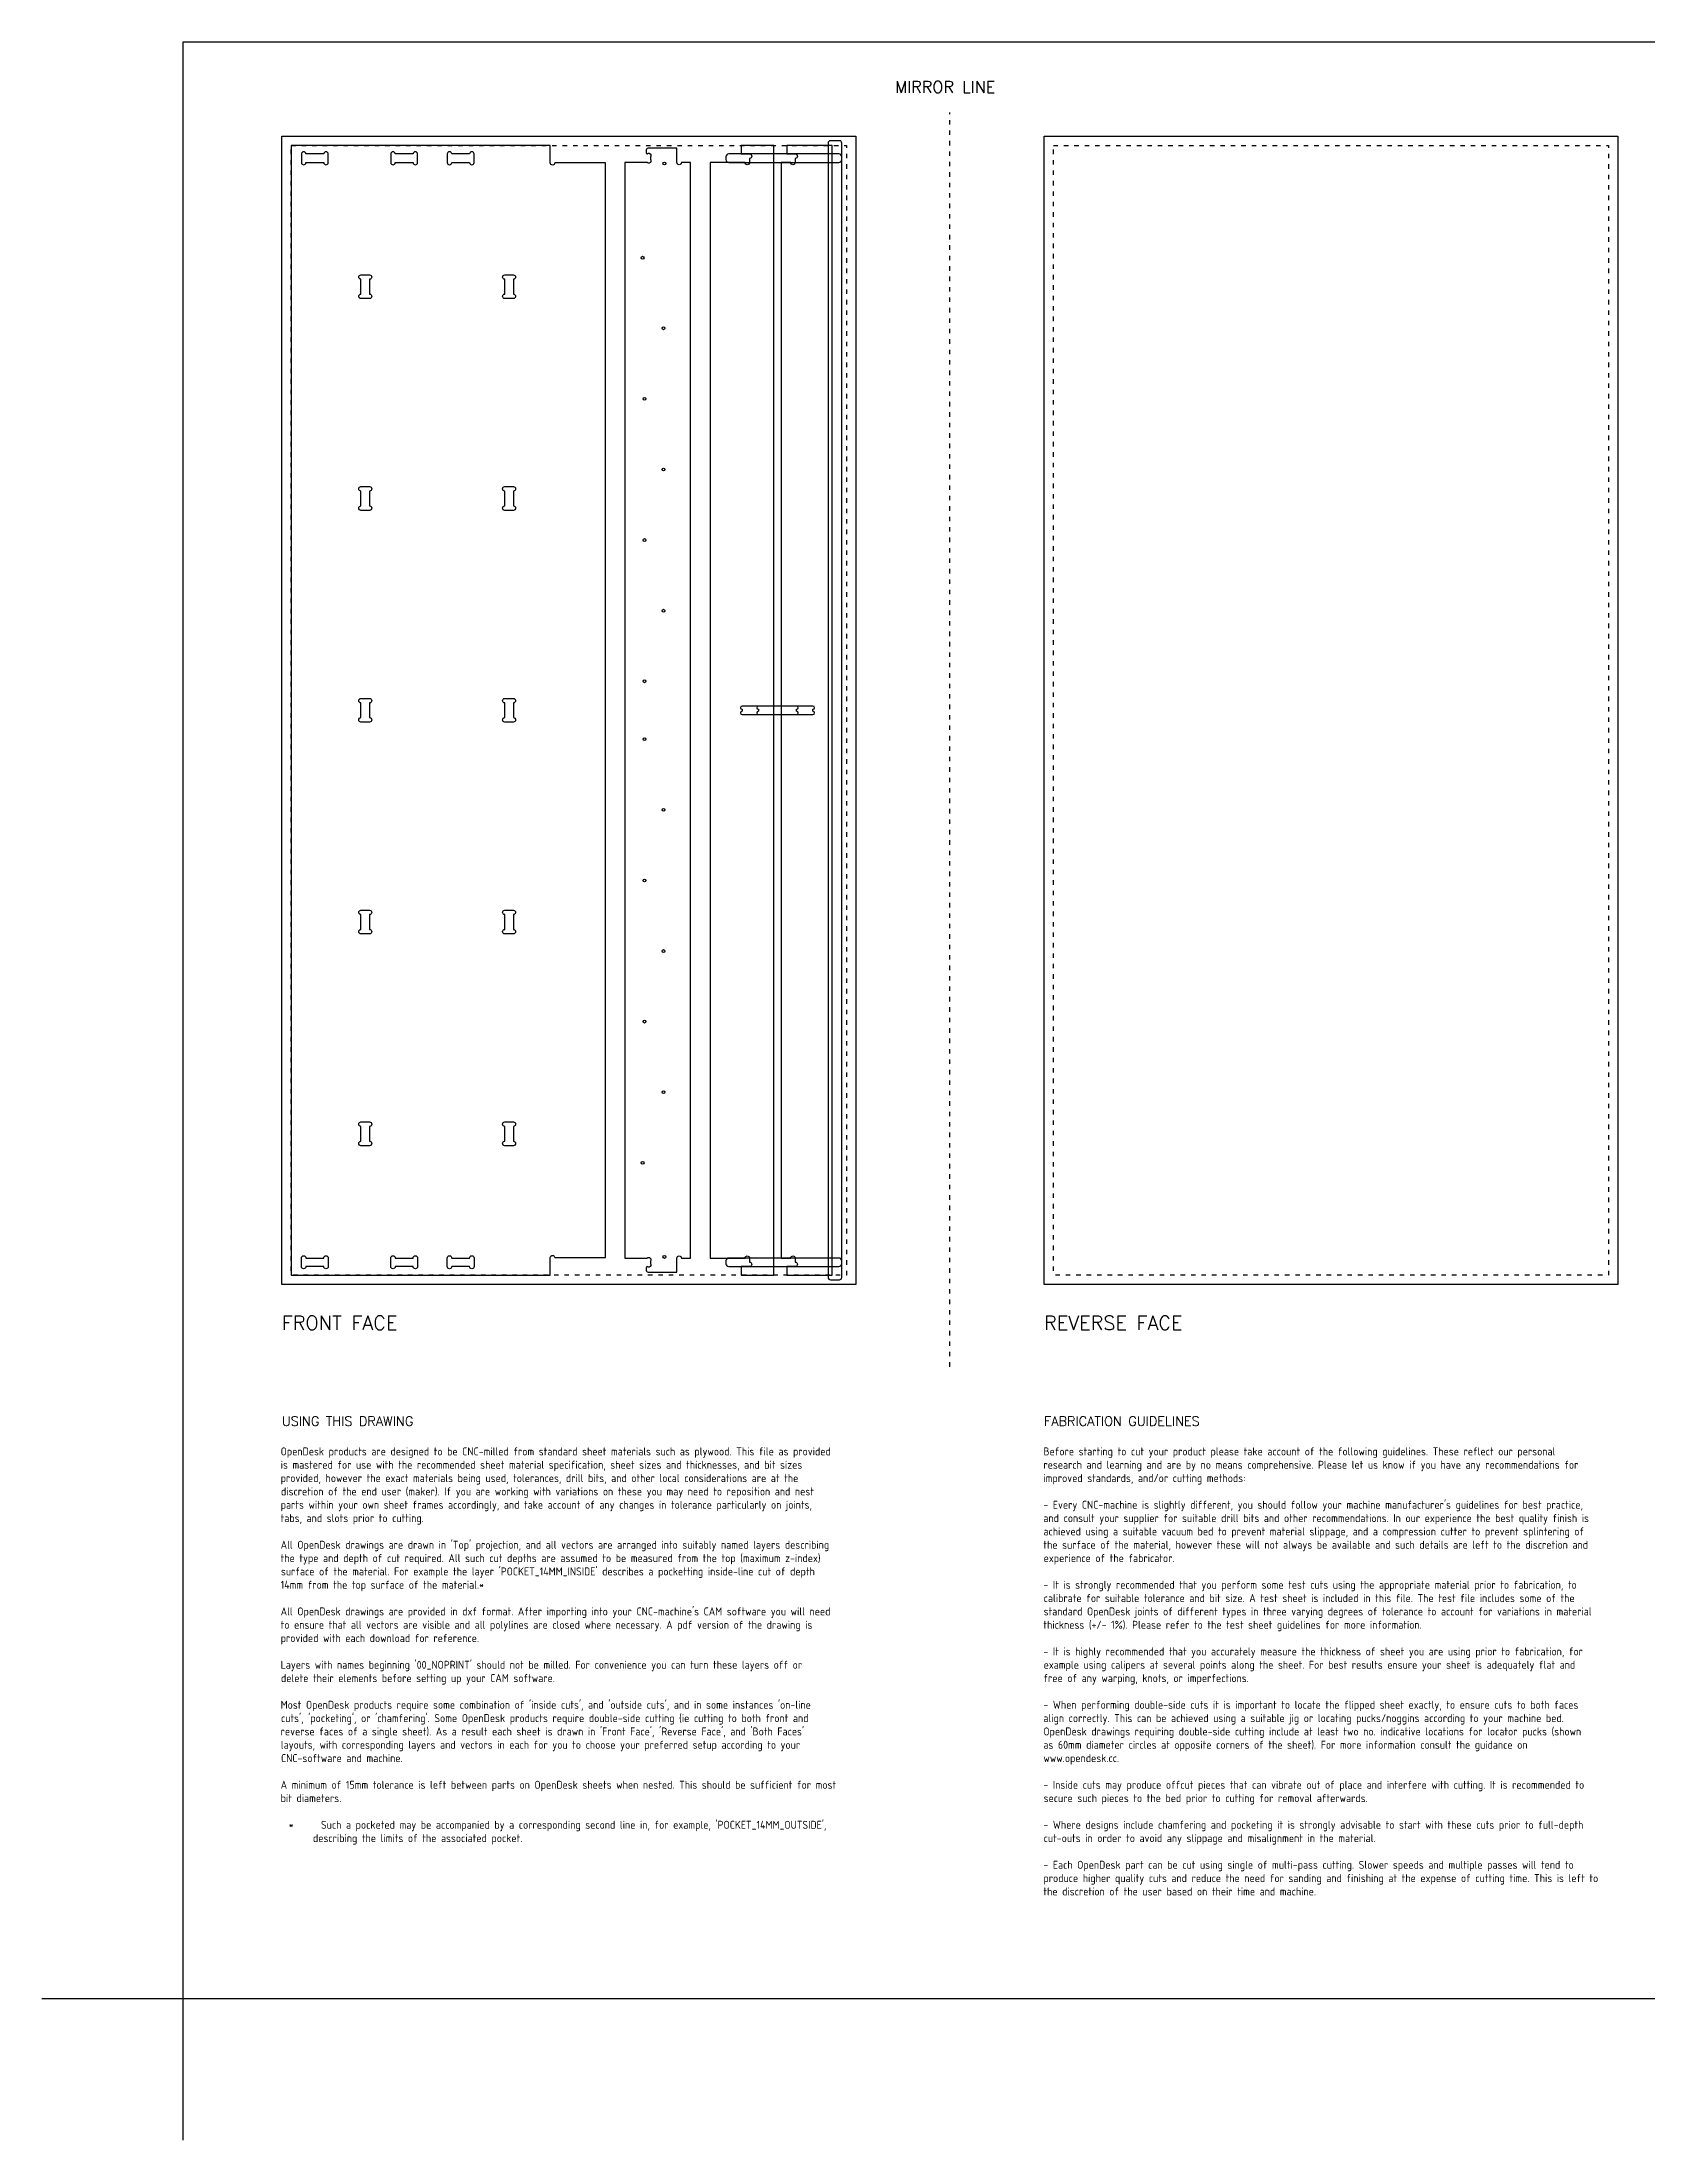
# Model space of a CAD drawing. Extents: x -300 to 5880, y -300 to 4158.
# Drawn here: x -300 to 3112, y -300 to 4158 of the extents above; entities that cross this region are included whole.
import ezdxf
from ezdxf.enums import TextEntityAlignment as Align

# ---------------------------------------------------------------- set-up
doc = ezdxf.new("R2010")
doc.units = 0
doc.linetypes.add('DGN_STYLE_5', pattern=[22.17944, 9.505474, -12.673965])
for name, color, linetype in [('00-NOPRINT_TEXT', 7, 'CONTINUOUS'), ('00_NOPRINT_TOLERANCE', 7, 'DGN_STYLE_5'), ('TOP-CUT-INSIDE_18MM', 1, 'CONTINUOUS'), ('TOP-CUT-OUTSIDE_18MM', 220, 'CONTINUOUS'), ('TOP-HOLE-6MM-DIAM_14MM', 220, 'CONTINUOUS'), ('TOP-POCKET-INSIDE_04MM', 160, 'CONTINUOUS'), ('TOP-POCKET-INSIDE_09MM', 60, 'CONTINUOUS')]:
    doc.layers.add(name, color=color, linetype=linetype)
doc.layers.add('BOARD_$TH-NOMINAL', color=3, linetype='CONTINUOUS', lineweight=30)
doc.styles.add('OD-ISOCP-17', font='isocp.shx', dxfattribs={"height": 17})
doc.styles.add('OD-SIMPLEX-20', font='simplex.shx', dxfattribs={"height": 20})
doc.styles.add('OD-SIMPLEX-25', font='simplex.shx', dxfattribs={"height": 25})
doc.styles.add('OD-SIMPLEX-30', font='simplex.shx', dxfattribs={"height": 30})

msp = doc.modelspace()

# ---------------------------------------------------------------- linework, layer by layer
at = {"layer": '00-NOPRINT_TEXT', "flags": 128}
msp.add_lwpolyline([(0, 4158), (5880, 4158), (5880, 0), (0, 0)], close=True, dxfattribs=at)
msp.add_lwpolyline([(0, -300), (0, 0), (-300, 0)], dxfattribs=at)
at = {"layer": '00_NOPRINT_TOLERANCE'}
msp.add_line((1630, 1343.2), (1630, 4008), dxfattribs=at)
at = {"layer": '00_NOPRINT_TOLERANCE', "flags": 128}
for points in [[(210, 3958), (1430, 3958), (1430, 1518), (210, 1518)], [(230, 3938), (1410, 3938), (1410, 1538), (230, 1538)], [(1830, 3958), (3050, 3958), (3050, 1518), (1830, 1518)], [(1850, 3938), (3030, 3938), (3030, 1538), (1850, 1538)]]:
    msp.add_lwpolyline(points, close=True, dxfattribs=at)
at = {"layer": 'BOARD_$TH-NOMINAL', "flags": 128}
for points in [[(210, 3958), (1430, 3958), (1430, 1518), (210, 1518)], [(1830, 3958), (3050, 3958), (3050, 1518), (1830, 1518)]]:
    msp.add_lwpolyline(points, close=True, dxfattribs=at)
at = {"layer": 'TOP-CUT-INSIDE_18MM'}
msp.add_lwpolyline([(1304.1, 2740, 1), (1304.1, 2747), (1222.9, 2747, 1), (1222.9, 2740), (1222.9, 2736, 1), (1222.9, 2729), (1304.1, 2729, 1), (1304.1, 2736)], format="xyb", close=True, dxfattribs=at)
at = {"layer": 'TOP-CUT-OUTSIDE_18MM'}
for points in [[(898, 3901), (790.1, 3901, -1), (780.6, 3901), (780.6, 3938), (230, 3938), (230, 1538), (780.6, 1538), (780.6, 1538), (780.6, 1575, -1), (790.1, 1575), (898, 1575)], [(1059.2, 1574), (1078.9, 1574), (1078.9, 3902), (1059.2, 3902, -1), (1049.7, 3902), (1049.7, 3932), (988.9, 3932, 0.522137), (984.5, 3925.6, 0.343725), (986.3, 3920, -1.029287), (993.2, 3913.5), (993.2, 3908.8, -1), (986.4, 3902), (938.9, 3902), (938.9, 1574), (986.4, 1574, -1), (993.2, 1567.3), (993.2, 1562.6, -1.029287), (986.3, 1556, 0.343725), (984.5, 1550.4, 0.522137), (988.9, 1544), (1049.7, 1544), (1049.7, 1574, -1)]]:
    msp.add_lwpolyline(points, format="xyb", close=True, dxfattribs=at)
at = {"layer": 'TOP-CUT-OUTSIDE_18MM', "flags": 128}
for points in [[(1256, 3938), (1186, 3938), (1186, 3920), (1204, 3920, -1), (1204, 3910.5), (1204, 3902, -1), (1194.5, 3902), (1120.5, 3902), (1120.5, 1574), (1194.5, 1574, -1), (1204, 1574), (1204, 1565.5, -1), (1204, 1556), (1186, 1556), (1186, 1538), (1256, 1538)], [(1380, 3938), (1283, 3938), (1283, 3920), (1301, 3920, -1), (1301, 3910.5), (1301, 3902, -1), (1291.5, 3902), (1271, 3902), (1271, 1574), (1291.5, 1574, -1), (1301, 1574), (1301, 1565.5, -1), (1301, 1556), (1283, 1556), (1283, 1538), (1380, 1538)]]:
    msp.add_lwpolyline(points, format="xyb", close=True, dxfattribs=at)
at = {"layer": 'TOP-HOLE-6MM-DIAM_14MM'}
for centre in [(1023.1, 3899.6), (976.8, 3699.6), (1021.2, 3549.6), (980.7, 3399.6), (1021.2, 3249.6), (980.7, 3099.6), (1021.2, 2949.6), (980.7, 2799.6), (980.7, 2676.4), (1021.2, 2526.4), (980.7, 2376.4), (1021.2, 2226.4), (980.7, 2076.4), (1021.2, 1926.4), (976.8, 1776.4), (1023.1, 1576.4)]:
    msp.add_circle(centre, 3, dxfattribs=at)
at = {"layer": 'TOP-POCKET-INSIDE_04MM'}
for points in [[(1394, 3920), (1159.7, 3920, 0.414214), (1153.7, 3914), (1153.7, 3908, 0.414214), (1159.7, 3902), (1394, 3902, 0.414214), (1400, 3908), (1400, 3914, 0.414214)], [(1394, 1574), (1159.7, 1574, 0.414214), (1153.7, 1568), (1153.7, 1562, 0.414214), (1159.7, 1556), (1394, 1556, 0.414214), (1400, 1562), (1400, 1568, 0.414214)]]:
    msp.add_lwpolyline(points, format="xyb", close=True, dxfattribs=at)
at = {"layer": 'TOP-POCKET-INSIDE_09MM', "flags": 128}
for points in [[(251.5, 3901.9, 1), (261, 3901.9), (299, 3901.9, 1), (308.5, 3901.9), (308.5, 3920.1, 0.999997), (299, 3920.1), (261, 3920.1, 0.999997), (251.5, 3920.1)], [(441.5, 3901.9, 1), (451, 3901.9), (489, 3901.9, 1), (498.5, 3901.9), (498.5, 3920.1, 0.999997), (489, 3920.1), (451, 3920.1, 0.999997), (441.5, 3920.1)], [(561.5, 3901.9, 1), (571, 3901.9), (609, 3901.9, 1), (618.5, 3901.9), (618.5, 3920.1, 0.999997), (609, 3920.1), (571, 3920.1, 0.999997), (561.5, 3920.1)], [(378.1, 3612.8, -1), (378.1, 3622.3), (378.1, 3653.7, -1), (378.1, 3663.2), (396.3, 3663.2, -0.999997), (396.3, 3653.7), (396.3, 3622.3, -0.999997), (396.3, 3612.8)], [(683.8, 3612.8, -1), (683.8, 3622.3), (683.8, 3653.7, -1), (683.8, 3663.2), (702, 3663.2, -0.999997), (702, 3653.7), (702, 3622.3, -0.999997), (702, 3612.8)], [(378.1, 3162.8, -1), (378.1, 3172.3), (378.1, 3203.7, -1), (378.1, 3213.2), (396.3, 3213.2, -0.999997), (396.3, 3203.7), (396.3, 3172.3, -0.999997), (396.3, 3162.8)], [(683.8, 3162.8, -1), (683.8, 3172.3), (683.8, 3203.7, -1), (683.8, 3213.2), (702, 3213.2, -0.999997), (702, 3203.7), (702, 3172.3, -0.999997), (702, 3162.8)], [(378.1, 2712.8, -1), (378.1, 2722.3), (378.1, 2753.7, -1), (378.1, 2763.2), (396.3, 2763.2, -0.999997), (396.3, 2753.7), (396.3, 2722.3, -0.999997), (396.3, 2712.8)], [(683.8, 2712.8, -1), (683.8, 2722.3), (683.8, 2753.7, -1), (683.8, 2763.2), (702, 2763.2, -0.999997), (702, 2753.7), (702, 2722.3, -0.999997), (702, 2712.8)], [(1338.7, 2736), (1338.7, 2740, 1), (1338.7, 2747), (1269.5, 2747), (1257.5, 2747), (1188.2, 2747, 1), (1188.2, 2740), (1188.2, 2736, 1), (1188.2, 2729), (1257.5, 2729), (1269.5, 2729), (1338.7, 2729, 1)], [(378.1, 2262.8, -1), (378.1, 2272.3), (378.1, 2303.7, -1), (378.1, 2313.2), (396.3, 2313.2, -0.999997), (396.3, 2303.7), (396.3, 2272.3, -0.999997), (396.3, 2262.8)], [(683.8, 2262.8, -1), (683.8, 2272.3), (683.8, 2303.7, -1), (683.8, 2313.2), (702, 2313.2, -0.999997), (702, 2303.7), (702, 2272.3, -0.999997), (702, 2262.8)], [(378.1, 1812.8, -1), (378.1, 1822.3), (378.1, 1853.7, -1), (378.1, 1863.2), (396.3, 1863.2, -0.999997), (396.3, 1853.7), (396.3, 1822.3, -0.999997), (396.3, 1812.8)], [(683.8, 1812.8, -1), (683.8, 1822.3), (683.8, 1853.7, -1), (683.8, 1863.2), (702, 1863.2, -0.999997), (702, 1853.7), (702, 1822.3, -0.999997), (702, 1812.8)], [(251.5, 1574.1, -1), (261, 1574.1), (299, 1574.1, -1), (308.5, 1574.1), (308.5, 1555.9, -0.999997), (299, 1555.9), (261, 1555.9, -0.999997), (251.5, 1555.9)], [(441.5, 1574.1, -1), (451, 1574.1), (489, 1574.1, -1), (498.5, 1574.1), (498.5, 1555.9, -0.999997), (489, 1555.9), (451, 1555.9, -0.999997), (441.5, 1555.9)], [(561.5, 1574.1, -1), (571, 1574.1), (609, 1574.1, -1), (618.5, 1574.1), (618.5, 1555.9, -0.999997), (609, 1555.9), (571, 1555.9, -0.999997), (561.5, 1555.9)]]:
    msp.add_lwpolyline(points, format="xyb", close=True, dxfattribs=at)
at = {"layer": 'TOP-POCKET-INSIDE_09MM'}
msp.add_lwpolyline([(1395.2, 3948), (1375.8, 3948, 0.414214), (1371, 3943.2), (1371, 1532.8, 0.414214), (1375.8, 1528), (1395.2, 1528, 0.414214), (1400, 1532.8), (1400, 3943.2, 0.414214)], format="xyb", close=True, dxfattribs=at)

# ---------------------------------------------------------------- texts
at = {"layer": '00-NOPRINT_TEXT', "style": 'OD-SIMPLEX-25'}
msp.add_text('MIRROR LINE', height=25, dxfattribs=at).set_placement((1513.3, 4049.9))
at = {"layer": '00-NOPRINT_TEXT', "color": 7}
for s, height, style, p in [('FRONT FACE', 30, 'OD-SIMPLEX-30', (210, 1451.3)), ('REVERSE FACE', 30, 'OD-SIMPLEX-30', (1830, 1451.3)), ('USING THIS DRAWING', 20, 'OD-SIMPLEX-20', (210, 1237.4)), ('FABRICATION GUIDELINES', 20, 'OD-SIMPLEX-20', (1830, 1237.4))]:
    msp.add_text(s, height=height, rotation=360, dxfattribs=dict(at, style=style)).set_placement(p, align=Align.TOP_LEFT)
at = {"layer": '00-NOPRINT_TEXT', "color": 7, "style": 'OD-ISOCP-17'}
for s, p in [('OpenDesk products are designed to be CNC-milled from standard sheet materials such as plywood. This file as provided', (207.4, 1154.7)), ('Before starting to cut your product please take account of the following guidelines. These reflect our personal', (1828.7, 1154.7)), ('is mastered for use with the recommended sheet material specification, sheet sizes and thicknesses, and bit sizes', (207.4, 1126.3)), ('provided, however the exact materials being used, tolerances, drill bits, and other local considerations are at the', (207.4, 1098)), ('research and learning and are by no means comprehensive. Please let us know if you have any recommendations for', (1828.7, 1126.3)), ('improved standards, and/or cutting methods:', (1828.7, 1098)), ('discretion of the end user (maker). If you are working with variations on these you may need to reposition and nest', (208.1, 1069.7)), ('tabs, and slots prior to cutting.', (207.4, 1013)), ('parts within your own sheet frames accordingly, and take account of any changes in tolerance particularly on joints,', (207.4, 1041.3)), ("- Every CNC-machine is slightly different, you should follow your machine manufacturer's guidelines for best practice,", (1828.7, 1041.3)), ('and consult your supplier for suitable drill bits and other recommendations. In our experience the best quality finish is', (1828.7, 1013)), ('achieved using a suitable vacuum bed to prevent material slippage, and a compression cutter to prevent splintering of', (1828.7, 984.7)), ('the type and depth of cut required. All such cut depths are assumed to be measured from the top (maximum z-index)', (207.4, 928)), ("All OpenDesk drawings are drawn in 'Top' projection, and all vectors are arranged into suitably named layers describing", (207.4, 956.3)), ('the surface of the material, however these will not always be available and such details are left to the discretion and', (1828.7, 956.3)), ('experience of the fabricator.', (1829.2, 928)), ("surface of the material. For example the layer 'POCKET_14MM_INSIDE' describes a pocketting inside-line cut of depth", (208, 899.7)), ('14mm from the top surface of the material.*', (207.4, 871.3)), ('- It is strongly recommended that you perform some test cuts using the appropriate material prior to fabrication, to', (1828.7, 871.3)), ('calibrate for suitable tolerance and bit size. A test sheet is included in this file. The test file includes some of the', (1829.3, 843)), ('to ensure that all vectors are visible and all polylines are closed where necessary. A pdf version of the drawing is', (207.4, 786.3)), ("All OpenDesk drawings are provided in dxf format. After importing into your CNC-machine's CAM software you will need", (207.4, 814.7)), ('thickness (+/- 1%%%). Please refer to the test sheet guidelines for more information.', (1828.7, 786.3)), ('standard OpenDesk joints of different types in three varying degrees of tolerance to account for variations in material', (1829.2, 814.7)), ('provided with each download for reference.', (207.4, 758)), ("Layers with names beginning '00_NOPRINT' should not be milled. For convenience you can turn these layers off or", (207.4, 701.3)), ('- It is highly recommended that you accurately measure the thickness of sheet you are using prior to fabrication, for', (1828.7, 729.7)), ('example using calipers at several points along the sheet. For best results ensure your sheet is adequately flat and', (1829.2, 701.3)), ('delete their elements before setting up your CAM software.', (208.1, 673)), ('free of any warping, knots, or imperfections.', (1828.7, 673)), ("Most OpenDesk products require some combination of 'inside cuts', and 'outside cuts', and in some instances 'on-line", (207.4, 616.3)), ('- When performing double-side cuts it is important to locate the flipped sheet exactly, to ensure cuts to both faces', (1828.7, 616.3)), ("reverse faces of a single sheet). As a result each sheet is drawn in 'Front Face', 'Reverse Face', and 'Both Faces'", (207.4, 559.7)), ("cuts', 'pocketing', or 'chamfering'. Some OpenDesk products require double-side cutting (ie cutting to both front and", (208.1, 588)), ('align correctly. This can be achieved using a suitable jig or locating pucks/noggins according to your machine bed.', (1828.7, 588)), ('layouts, with corresponding layers and vectors in each for you to choose your preferred setup according to your', (207.8, 531.3)), ('as 60mm diameter circles at opposite corners of the sheet). For more information consult the guidance on', (1828.7, 531.3)), ('OpenDesk drawings requiring double-side cutting include at least two no. indicative locations for locator pucks (shown', (1828.7, 559.7)), ('CNC-software and machine.', (208.2, 503)), ('www.opendesk.cc.', (1828.7, 503)), ('A minimum of 15mm tolerance is left between parts on OpenDesk sheets when nested. This should be sufficient for most', (207.4, 446.3)), ('- Inside cuts may produce offcut pieces that can vibrate out of place and interfere with cutting. It is recommended to', (1828.7, 446.3)), ('bit diameters.', (207.4, 418)), ('secure such pieces to the bed prior to cutting for removal afterwards.', (1829.2, 418)), ("*      Such a pocketed may be accompanied by a corresponding second line in, for example, 'POCKET_14MM_OUTSIDE',", (224.4, 361.3)), ('- Where designs include chamfering and pocketing it is strongly advisable to start with these cuts prior to full-depth', (1828.7, 361.3)), ('describing the limits of the associated pocket.', (276.1, 333)), ('cut-outs in order to avoid any slippage and misalignment in the material.', (1829.3, 333)), ('- Each OpenDesk part can be cut using single of multi-pass cutting. Slower speeds and multiple passes will tend to', (1828.7, 276.3)), ('the discretion of the user based on their time and machine.', (1828.7, 219.7)), ('produce higher quality cuts and reduce the need for sanding and finishing at the expense of cutting time. This is left to', (1828.7, 248))]:
    msp.add_text(s, height=17, rotation=360, dxfattribs=at).set_placement(p)

doc.saveas('drawing.dxf')
